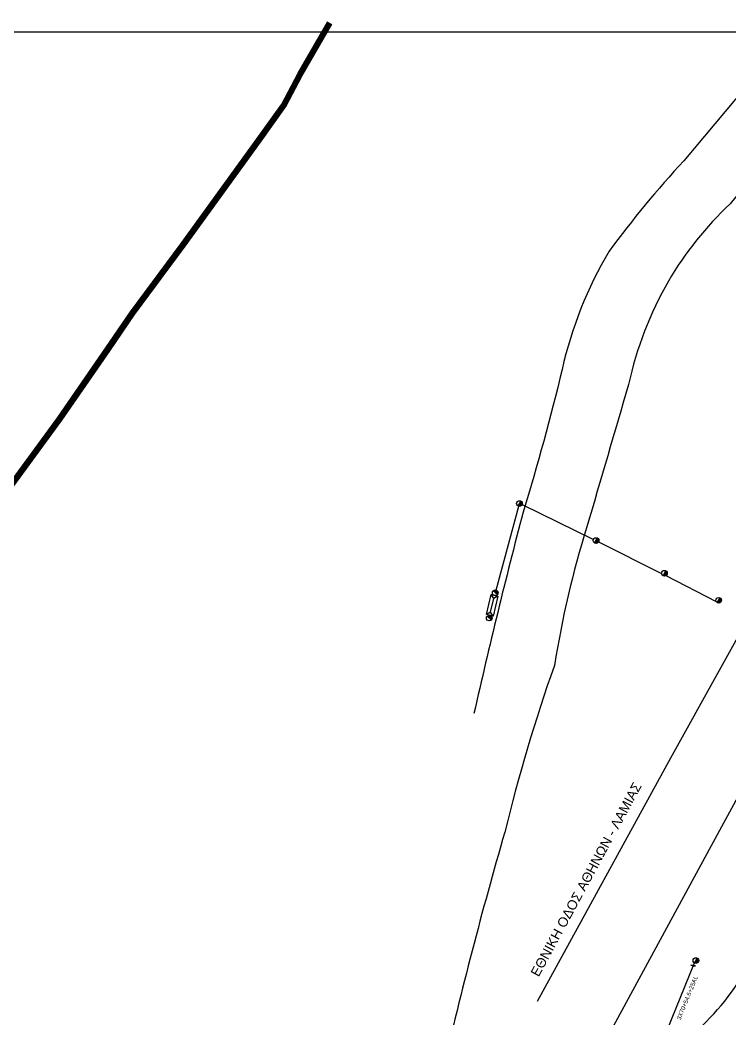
# Model space of a CAD drawing. Header units: millimetres. Extents: x 4486 to 5741, y 824 to 1856.
# Drawn here: x 4907.2 to 5202.3, y 1437.1 to 1852.4 of the extents above; entities that cross this region are included whole.
import ezdxf
from ezdxf.enums import TextEntityAlignment as Align

# ---------------------------------------------------------------- set-up
doc = ezdxf.new("R2010")
doc.units = ezdxf.units.MM
doc.linetypes.add('DASHED', pattern=[19.05, 12.7, -6.35])
for name, color, linetype in [('Γέφυρες Εναερίου Δικτύου', 7, 'Continuous'), ('Επιγραφές - Σχήματα', 7, 'Continuous'), ('Μηχανική τομή', 7, 'Continuous'), ('Στύλος ΦΜ', 7, 'Continuous'), ('Στύλος ΦΜ @ 1', 7, 'Continuous'), ('Συνεστραμμένα ΧΤ   3x70+54.6+25AL', 7, 'SYN_LINE'), ('Υποσταθμός εναέριος 2 στύλων', 7, 'Continuous'), ('Υποσταθμός πόλεως', 7, 'Continuous'), ('Υπόβαθρο ΔΕΗ', 7, 'Continuous')]:
    doc.layers.add(name, color=color, linetype=linetype)
doc.styles.get("Standard").update_dxf_attribs({"font": 'ARIAL.TTF'})
doc.linetypes.add('SYN_LINE', pattern='A,0.5,-0.0001,["/\\/\\/\\/",Standard,S=0.1,R=0,X=0,Y=-0.05],-0.25', length=0.7501)

# ---------------------------------------------------------------- blocks, each defined once
blk = doc.blocks.new('ΥΠΑΡΧΩΝ ΤΣΙΜΕΝΤΕΝΙΟΣ ΣΤΥΛΟΣ')
at = {"layer": 'Στύλος ΦΜ'}
blk.add_hatch(color=7, dxfattribs=at).paths.add_polyline_path([(-1.29, -2.28, 0.574793), (2.62, 0, 0.268822), (1.3, 2.27)])
at = {"layer": 'Στύλος ΦΜ', "color": 7}
blk.add_line((-1.29, -2.28), (1.3, 2.27), dxfattribs=at)
blk.add_circle((0, 0), 2.62, dxfattribs=at)
at = {"layer": 'Στύλος ΦΜ', "flags": 4}
for tag, p in [('ΑΡΙΘΜΟΣ', (-4.68, 8.05)), ('ΤΥΠΟΣ', (-4.91, 3.03))]:
    blk.add_attdef(tag, p, '', height=4, dxfattribs=at)
blk = doc.blocks.new('ΥΠΟΣΤΑΘΜΟΣ ΕΝΑΕΡΙΟΣ ΕΠΙ 2 ΣΤΥΛΩΝ')
at = {"layer": 'Υποσταθμός εναέριος 2 στύλων', "linetype": 'Continuous'}
for points in [[(-11.97, -2.11, 0.574793), (-8.45, -0.07, 0.268822), (-9.64, 1.98)], [(9.68, -2.15, 0.574793), (13.19, -0.1, 0.268822), (12.01, 1.95)]]:
    blk.add_hatch(color=256, dxfattribs=at).paths.add_polyline_path(points)
for p, q in [((-11.97, -2.11), (-9.64, 1.98)), ((9.68, -2.15), (12.01, 1.95))]:
    blk.add_line(p, q, dxfattribs=at)
for centre in [(-10.81, -0.07), (10.84, -0.1)]:
    blk.add_circle(centre, 2.36, dxfattribs=at)
at = {"layer": 'Υποσταθμός πόλεως', "linetype": 'Continuous', "ltscale": 40}
blk.add_lwpolyline([(-8.57, 2.82), (8.57, 2.82), (8.57, -2.82), (-8.57, -2.82)], close=True, dxfattribs=at)
for points in [[(-5.75, 0), (-8.57, 2.82)], [(-8.57, -2.82), (-5.75, 0)], [(-5.75, 0), (5.75, 0)], [(5.75, 0), (8.57, 2.82)], [(8.57, -2.82), (5.75, 0)]]:
    blk.add_lwpolyline(points, dxfattribs=at)
at = {"layer": 'Υποσταθμός εναέριος 2 στύλων', "ltscale": 40, "flags": 1}
for tag, p in [('ΜΕΤΑΣΧΗΜΑΤΙΣΜΟΣ', (14.09, 2.51)), ('ΙΣΧΥΣ', (14.07, -0.28)), ('ΑΡΙΘΜΟΣ', (14.19, -3))]:
    blk.add_attdef(tag, p, '', height=1.8, dxfattribs=at)
blk = doc.blocks.new('ΜΗΧΑΝΙΚΗ ΤΟΜΗ')
at = {"layer": 'Μηχανική τομή', "ltscale": 40}
for p, q in [((-1.89, 0.78), (1.89, 0.78)), ((1.89, 0), (-1.89, 0))]:
    blk.add_line(p, q, dxfattribs=at)

msp = doc.modelspace()

# ---------------------------------------------------------------- linework, layer by layer
at = {"linetype": 'DASHED', "const_width": 2, "flags": 128}
msp.add_lwpolyline([(4487.48, 1309.87), (4522.2, 1310.33, 0.214787), (4720.16, 1392.15), (4733.78, 1408.56), (4786.08, 1483.12), (4827.64, 1541.66), (4842.49, 1570.14), (4856.11, 1593.74), (4860.28, 1600.06), (4923.8, 1686.61), (4943.76, 1715.5), (4954, 1730.5), (4975.04, 1758.94), (5006.64, 1802.55), (5016.85, 1816.92), (5023.66, 1829.83), (5035.99, 1851.18)], format="xyb", dxfattribs=at)
for points in [[(4486.99, 1310.73), (4486.86, 1310.86), (4522.2, 1311.33, 0.214777), (4719.41, 1392.82), (4732.98, 1409.17), (4785.27, 1483.7), (4826.78, 1542.18), (4841.61, 1570.62), (4855.26, 1594.26), (4859.46, 1600.63), (4922.99, 1687.19), (4942.93, 1716.07), (4953.19, 1731.08), (4974.23, 1759.53), (5005.82, 1803.13), (5016, 1817.44), (5022.79, 1830.32), (5035.12, 1851.68)], [(4487.71, 1308.87), (4522.19, 1309.33, 0.214796), (4720.91, 1391.49), (4734.57, 1407.96), (4786.9, 1482.55), (4828.49, 1541.14), (4843.36, 1569.66), (4856.96, 1593.21), (4861.1, 1599.49), (4924.62, 1686.03), (4944.58, 1714.94), (4954.82, 1729.92), (4975.85, 1758.35), (5007.45, 1801.97), (5017.71, 1816.39), (5024.54, 1829.35), (5036.85, 1850.68)]]:
    msp.add_lwpolyline(points, format="xyb")
at = {"layer": 'Γέφυρες Εναερίου Δικτύου', "linetype": 'DASHED', "ltscale": 20}
msp.add_lwpolyline([(5105.18, 1615.43), (5114.49, 1650.27)], dxfattribs=at)
at = {"layer": 'Γέφυρες Εναερίου Δικτύου', "ltscale": 20}
for points in [[(5115.92, 1651.02), (5145.58, 1636.46)], [(5147.74, 1635.54), (5173.91, 1622.28)], [(5175.7, 1621.44), (5196.57, 1610.67)]]:
    msp.add_lwpolyline(points, dxfattribs=at)
at = {"layer": 'Επιγραφές - Σχήματα'}
msp.add_lwpolyline([(4494.75, 1847.42), (5500.76, 1847.42), (5500.76, 847.45), (4494.75, 847.45)], close=True, dxfattribs=at)
at = {"layer": 'Συνεστραμμένα ΧΤ   3x70+54.6+25AL', "color": 27, "ltscale": 20}
msp.add_lwpolyline([(5174.19, 1427.36), (5187.57, 1460.42)], dxfattribs=at)
at = {"layer": 'Υπόβαθρο ΔΕΗ', "ltscale": 0.2}
for points in [[(5264.3, 1852.4), (5202.36, 1775.93, 0.071383), (5176.74, 1743.86, 0.077563), (5160.17, 1700.85, 0.000766), (5142.85, 1641.69, 0.036352), (5129.37, 1584.11, 0.025712), (5108.7, 1514.75, 0.01344), (5082.92, 1415.88, -0.026254), (5066.76, 1344.67, 4.175158)], [(5230.33, 1850.18), (5183.15, 1793.89, 0.027126), (5152.07, 1756.3, 0.079161), (5132.57, 1707.15, -0.015818), (5116.33, 1647.85, 0.008514), (5095.92, 1564.17)], [(5372.65, 1829.37), (5355.63, 1799.2), (5311.58, 1719.53), (5280.75, 1666.51), (5240.33, 1593.35), (5194.56, 1509.08), (5136.21, 1401.63, 0.030837), (5176.24, 1422.57, 0.084575), (5203.01, 1448.31, 0.063403), (5221.37, 1482, 0.02973), (5234.23, 1522.55, 0.036632), (5237.49, 1550.88, 0.023476), (5236.02, 1585.42, -0.749229)]]:
    msp.add_lwpolyline(points, format="xyb", dxfattribs=at)
msp.add_lwpolyline([(5342.92, 1847.42), (5342.19, 1844.31), (5337.83, 1834.83), (5299.64, 1765.46), (5177.57, 1545.58), (5122.24, 1444.48)], dxfattribs=at)

# ---------------------------------------------------------------- block references
at = {"layer": 'Μηχανική τομή', "xscale": 0.5000000000004641, "yscale": 0.5000000000004641, "zscale": 0.5000000000004641, "rotation": 169.0023108643764}
msp.add_blockref('ΜΗΧΑΝΙΚΗ ΤΟΜΗ', (5187.03, 1459.53), dxfattribs=at)
at = {"layer": 'Στύλος ΦΜ @ 1', "ltscale": 40, "xscale": 0.4499999999998181, "yscale": 0.4499999999998181, "zscale": 0.4499999999998181}
for p in [(5114.81, 1651.41), (5146.66, 1635.99), (5175.08, 1622.44), (5197.64, 1611.17), (5188.15, 1461.44)]:
    msp.add_blockref('ΥΠΑΡΧΩΝ ΤΣΙΜΕΝΤΕΝΙΟΣ ΣΤΥΛΟΣ', p, dxfattribs=at)
at = {"layer": 'Υποσταθμός εναέριος 2 στύλων', "xscale": 0.4999999999999538, "yscale": 0.4999999999999538, "zscale": 0.4999999999999538, "rotation": 76.70203250554302}
msp.add_blockref('ΥΠΟΣΤΑΘΜΟΣ ΕΝΑΕΡΙΟΣ ΕΠΙ 2 ΣΤΥΛΩΝ', (5103.47, 1609.07), dxfattribs=at)

# ---------------------------------------------------------------- texts
at = {"layer": 'Επιγραφές - Σχήματα', "ltscale": 0.2, "insert": (5119.26, 1456.28), "char_height": 4, "width": 114.105, "attachment_point": 1, "rotation": 61.6684}
msp.add_mtext('ΕΘΝΙΚΗ ΟΔΟΣ ΑΘΗΝΩΝ - ΛΑΜΙΑΣ', dxfattribs=at)
at = {"layer": 'Συνεστραμμένα ΧΤ   3x70+54.6+25AL', "ltscale": 20}
msp.add_text('3X70+54.6+25AL', height=1.8, rotation=67.97, dxfattribs=at).set_placement((5184.58, 1445.96), align=Align.MIDDLE)

doc.saveas('drawing.dxf')
